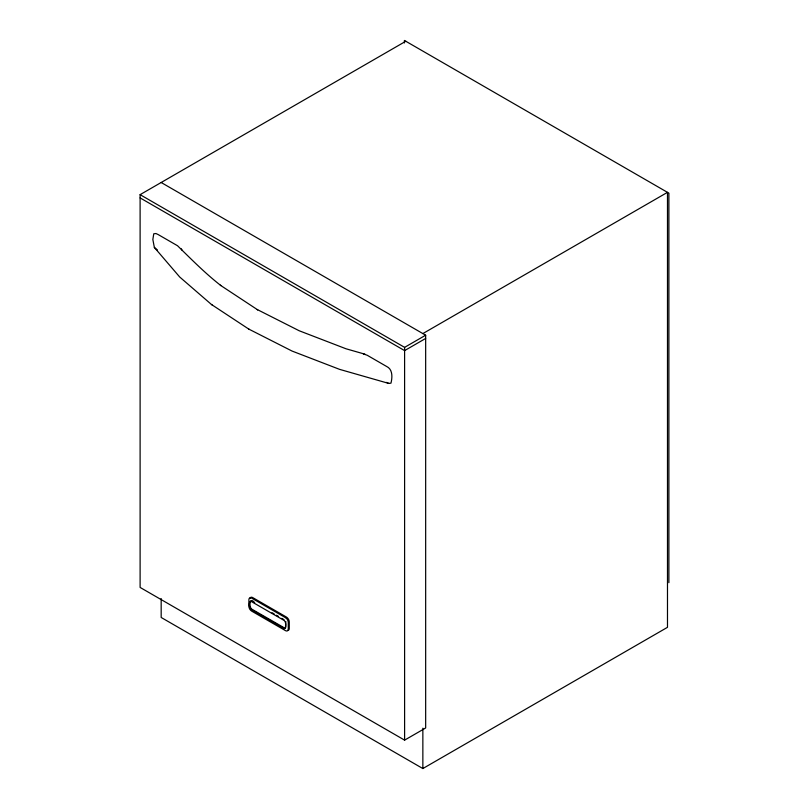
<?xml version="1.0" encoding="UTF-8"?>
<svg xmlns="http://www.w3.org/2000/svg" width="809" height="809" viewBox="0 0 809 809"><rect width="100%" height="100%" fill="white"/><g stroke="black" fill="none" stroke-linecap="round" stroke-linejoin="round"><path stroke-width="1.21" d="M161.173 182.5L425.665 335.199L425.665 727.979L404.601 740.134L140.109 587.435L140.109 194.656L405.805 41.259M422.854 333.581L667.486 192.34L667.486 627.319L422.854 768.55L161.173 617.469L161.173 598.559M140.109 194.656L404.601 347.364L425.665 335.199M425.665 338.445L404.601 350.61L140.109 197.902M250.78 609.308L284.404 628.724C286.517 629.169 286.224 622.131 284.404 620.614L250.78 601.198C248.717 600.207 248.767 610.37 251.437 608.934L285.405 628.472L285.84 621.565M363.362 353.927L367.185 355.242L386.55 366.426C392.891 369.268 392.416 377.51 390.959 383.153L388.755 383.415L339.578 369.359L292.049 351.055L248.859 329.132M364.98 354.2L346.019 348.78L299.199 330.76L257.171 309.503L257.697 309.847L220.351 285.233L220.918 285.607C205.365 273.482 191.47 259.406 177.535 245.744L158.16 234.559L155.955 233.528L153.761 233.791L152.85 239.484L154.347 247.433L179.709 277.012L211.442 304.477L249.384 329.485M386.55 382.384L388.755 383.415M254.693 602.695C249.516 596.182 248.869 606.285 251.437 608.934M272.046 612.716L274.221 613.97M276.385 615.224L278.559 616.468M281.815 618.349L283.979 619.603M211.442 304.477L212.009 304.851M157.431 250.021L154.347 247.433M181.347 248.838L181.944 250.062M668.891 582.682L668.891 193.159L404.399 40.45L404.399 42.968M422.854 728.201L422.854 768.55M404.601 347.364L404.601 740.134M249.971 598.417A3.974 2.296 60 0 1 252.681 597.578L286.447 617.075A3.974 2.296 60 0 1 289.268 621.949L289.268 628.441A3.974 2.296 60 0 1 287.529 630.433M285.466 617.641L251.7 598.154A3.974 2.296 60 0 0 248.889 599.772L248.889 606.265A3.974 2.296 60 0 0 251.7 611.129L285.466 630.626A3.974 2.296 60 0 0 288.277 629.008L288.277 622.515A3.974 2.296 60 0 0 285.466 617.641"/></g></svg>
